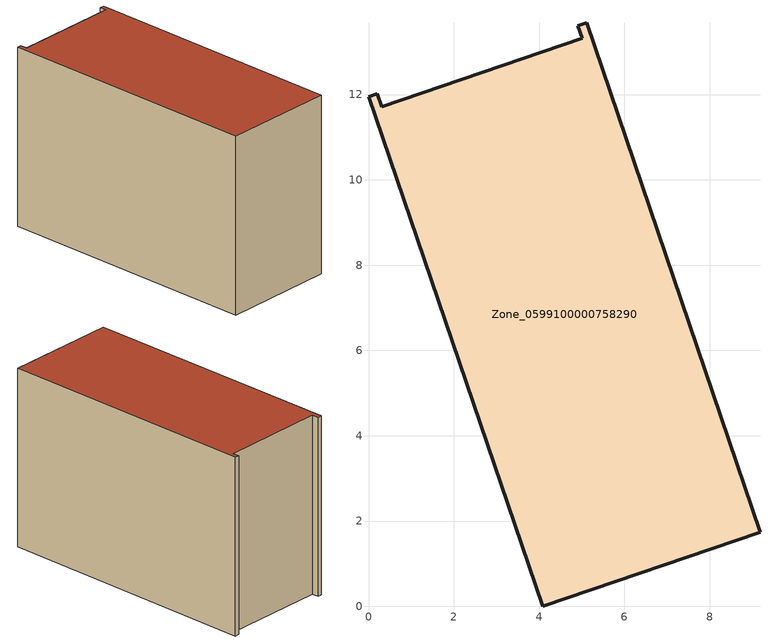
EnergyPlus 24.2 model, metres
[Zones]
Zone_0599100000758290
 floor ground (C_G): 0.31,11.71 5.01,13.32 4.91,13.62 5.12,13.69 9.18,1.74 4.09,0 0,11.94 0.2,12.01 z0
 wall outside (C_F): 4.09,0 9.18,1.74 5.12,13.69 4.91,13.62 5.01,13.32 0.31,11.71 0.2,12.01 0,11.94 4.09,0 z0:8.49
 roof outside (C_R): 5.01,13.32 0.31,11.71 0.2,12.01 0,11.94 4.09,0 9.18,1.74 5.12,13.69 4.91,13.62 z8.49
[BUILDING]
Pand.0599100000758290: North Axis=0; Terrain=City; Loads Convergence Tolerance Value=0.04; Temperature Convergence Tolerance Value=0.4; Solar Distribution=FullExterior; Maximum Number of Warmup Days=25; Minimum Number of Warmup Days=1
[Site:Location]
Rotterdam.The.Hague.AP_ZH_NLD Design_Conditions: Latitude=51.96; Longitude=4.45; Time Zone=1; Elevation=-4.5
[SITE:GROUNDTEMPERATURE:BUILDINGSURFACE]
18, 18, 18, 18, 18, 18, 18, 18, 18, 18, 18, 18
[MATERIAL] Thermal Absorptance=0.9; Solar Absorptance=0.7; Visible Absorptance=0.7
Name | Roughness | Thickness | Conductivity | Density | Specific Heat
G.TI.2006-2014 | MediumSmooth | 0.15 | 0.06 | 540 | 1210
F.TI.2006-2014 | Rough | 0.3 | 0.12 | 1920 | 840
R.TI.2006-2014 | MediumRough | 0.2 | 0.08 | 1500 | 1000
[CONSTRUCTION]
C_G: G.TI.2006-2014
C_F: F.TI.2006-2014
C_R: R.TI.2006-2014
[ZONE]
Zone_0599100000758290: Type=1; Multiplier=1; Ceiling Height=Autocalculate; Volume=Autocalculate; Floor Area=autocalculate; Part of Total Floor Area=Yes
[ZONEINFILTRATION:DESIGNFLOWRATE]
Infil_Zone_0599100000758290: Zone or ZoneList or Space or SpaceList=Zone_0599100000758290; Schedule=AlwaysOn; Design Flow Rate Calculation Method=Flow/Area; Flow Rate per Floor Area=0.0015; Constant Term Coefficient=1; Temperature Term Coefficient=0; Velocity Term Coefficient=0; Velocity Squared Term Coefficient=0
[HVACTEMPLATE:ZONE:IDEALLOADSAIRSYSTEM]
Zone_0599100000758290: Maximum Heating Supply Air Temperature=50; Minimum Cooling Supply Air Temperature=13; Maximum Heating Supply Air Humidity Ratio=0.0156; Minimum Cooling Supply Air Humidity Ratio=0.0077; Heating Limit=NoLimit; Cooling Limit=NoLimit; Dehumidification Control Type=ConstantSensibleHeatRatio; Cooling Sensible Heat Ratio=0.7; Dehumidification Setpoint=60; Humidification Control Type=None; Humidification Setpoint=30; Outdoor Air Method=None; Outdoor Air Flow Rate per Person=0.00944; Outdoor Air Flow Rate per Zone Floor Area=0; Outdoor Air Flow Rate per Zone=0; Demand Controlled Ventilation Type=None; Outdoor Air Economizer Type=NoEconomizer; Heat Recovery Type=None; Sensible Heat Recovery Effectiveness=0.7; Latent Heat Recovery Effectiveness=0.65
[ZONECONTROL:THERMOSTAT]
ThermostatControl_Zone_0599100000758290: Zone or ZoneList=Zone_0599100000758290; Control Type Schedule=DualSetpointControlType; Control 1=Thermostat_Zone_0599100000758290; Temperature Difference Between Cutout And Setpoint=0
[THERMOSTATSETPOINT:DUALSETPOINT]
Thermostat_Zone_0599100000758290: Heating Setpoint Temperature Schedule=HeatingSetpoint_Zone_0599100000758290; Cooling Setpoint Temperature Schedule=CoolingSetpoint_Zone_0599100000758290
[SCHEDULE:COMPACT]
HeatingSetpoint_Zone_0599100000758290: Through: 12/31, For: AllDays, Until: 24:00, 21
CoolingSetpoint_Zone_0599100000758290: Through: 12/31, For: AllDays, Until: 24:00, 24
DualSetpointControlType: Through: 12/31, For: AllDays, Until: 24:00, 4
AlwaysOn: Through: 12/31, For: AllDays, Until: 24:00, 1
